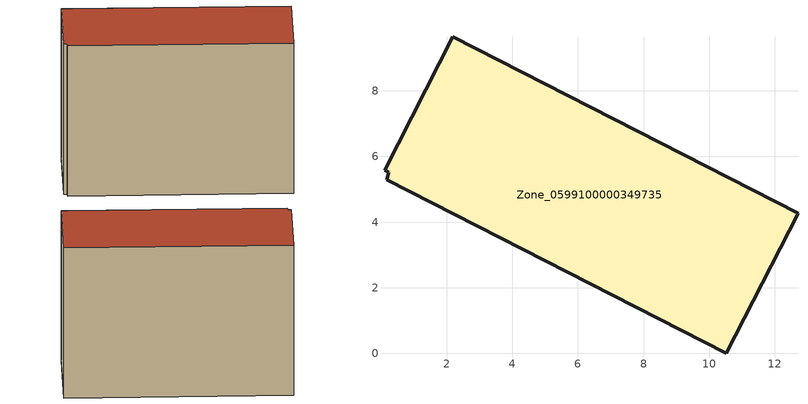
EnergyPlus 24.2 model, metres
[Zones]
Zone_0599100000349735
 floor ground (C_G): 10.52,0 0.17,5.29 0.24,5.52 0.1,5.59 2.19,9.65 12.71,4.27 z4.03
 wall outside (C_F): 10.52,0 12.71,4.27 2.19,9.65 0.1,5.59 0.24,5.52 0.17,5.29 10.52,0 z4.03:12.43
 roof outside (C_R): 0.17,5.29 10.52,0 12.71,4.27 2.19,9.65 0.1,5.59 0.24,5.52 z12.43
[BUILDING]
Pand.0599100000349735: North Axis=0; Terrain=City; Loads Convergence Tolerance Value=0.04; Temperature Convergence Tolerance Value=0.4; Solar Distribution=FullExterior; Maximum Number of Warmup Days=25; Minimum Number of Warmup Days=1
[Site:Location]
Rotterdam.The.Hague.AP_ZH_NLD Design_Conditions: Latitude=51.96; Longitude=4.45; Time Zone=1; Elevation=-4.5
[SITE:GROUNDTEMPERATURE:BUILDINGSURFACE]
18, 18, 18, 18, 18, 18, 18, 18, 18, 18, 18, 18
[MATERIAL] Thermal Absorptance=0.9; Solar Absorptance=0.7; Visible Absorptance=0.7
Name | Roughness | Thickness | Conductivity | Density | Specific Heat
G.TI.1992-2005 | MediumSmooth | 0.15 | 0.06 | 540 | 1210
F.TI.1992-2005 | Rough | 0.3 | 0.12 | 1920 | 840
R.TI.1992-2005 | MediumRough | 0.2 | 0.08 | 1500 | 1000
[CONSTRUCTION]
C_G: G.TI.1992-2005
C_F: F.TI.1992-2005
C_R: R.TI.1992-2005
[ZONE]
Zone_0599100000349735: Type=1; Multiplier=1; Ceiling Height=Autocalculate; Volume=Autocalculate; Floor Area=autocalculate; Part of Total Floor Area=Yes
[ZONEINFILTRATION:DESIGNFLOWRATE]
Infil_Zone_0599100000349735: Zone or ZoneList or Space or SpaceList=Zone_0599100000349735; Schedule=AlwaysOn; Design Flow Rate Calculation Method=Flow/Area; Flow Rate per Floor Area=0.0015; Constant Term Coefficient=1; Temperature Term Coefficient=0; Velocity Term Coefficient=0; Velocity Squared Term Coefficient=0
[HVACTEMPLATE:ZONE:IDEALLOADSAIRSYSTEM]
Zone_0599100000349735: Maximum Heating Supply Air Temperature=50; Minimum Cooling Supply Air Temperature=13; Maximum Heating Supply Air Humidity Ratio=0.0156; Minimum Cooling Supply Air Humidity Ratio=0.0077; Heating Limit=NoLimit; Cooling Limit=NoLimit; Dehumidification Control Type=ConstantSensibleHeatRatio; Cooling Sensible Heat Ratio=0.7; Dehumidification Setpoint=60; Humidification Control Type=None; Humidification Setpoint=30; Outdoor Air Method=None; Outdoor Air Flow Rate per Person=0.00944; Outdoor Air Flow Rate per Zone Floor Area=0; Outdoor Air Flow Rate per Zone=0; Demand Controlled Ventilation Type=None; Outdoor Air Economizer Type=NoEconomizer; Heat Recovery Type=None; Sensible Heat Recovery Effectiveness=0.7; Latent Heat Recovery Effectiveness=0.65
[ZONECONTROL:THERMOSTAT]
ThermostatControl_Zone_0599100000349735: Zone or ZoneList=Zone_0599100000349735; Control Type Schedule=DualSetpointControlType; Control 1=Thermostat_Zone_0599100000349735; Temperature Difference Between Cutout And Setpoint=0
[THERMOSTATSETPOINT:DUALSETPOINT]
Thermostat_Zone_0599100000349735: Heating Setpoint Temperature Schedule=HeatingSetpoint_Zone_0599100000349735; Cooling Setpoint Temperature Schedule=CoolingSetpoint_Zone_0599100000349735
[SCHEDULE:COMPACT]
HeatingSetpoint_Zone_0599100000349735: Through: 12/31, For: AllDays, Until: 24:00, 21
CoolingSetpoint_Zone_0599100000349735: Through: 12/31, For: AllDays, Until: 24:00, 24
DualSetpointControlType: Through: 12/31, For: AllDays, Until: 24:00, 4
AlwaysOn: Through: 12/31, For: AllDays, Until: 24:00, 1
